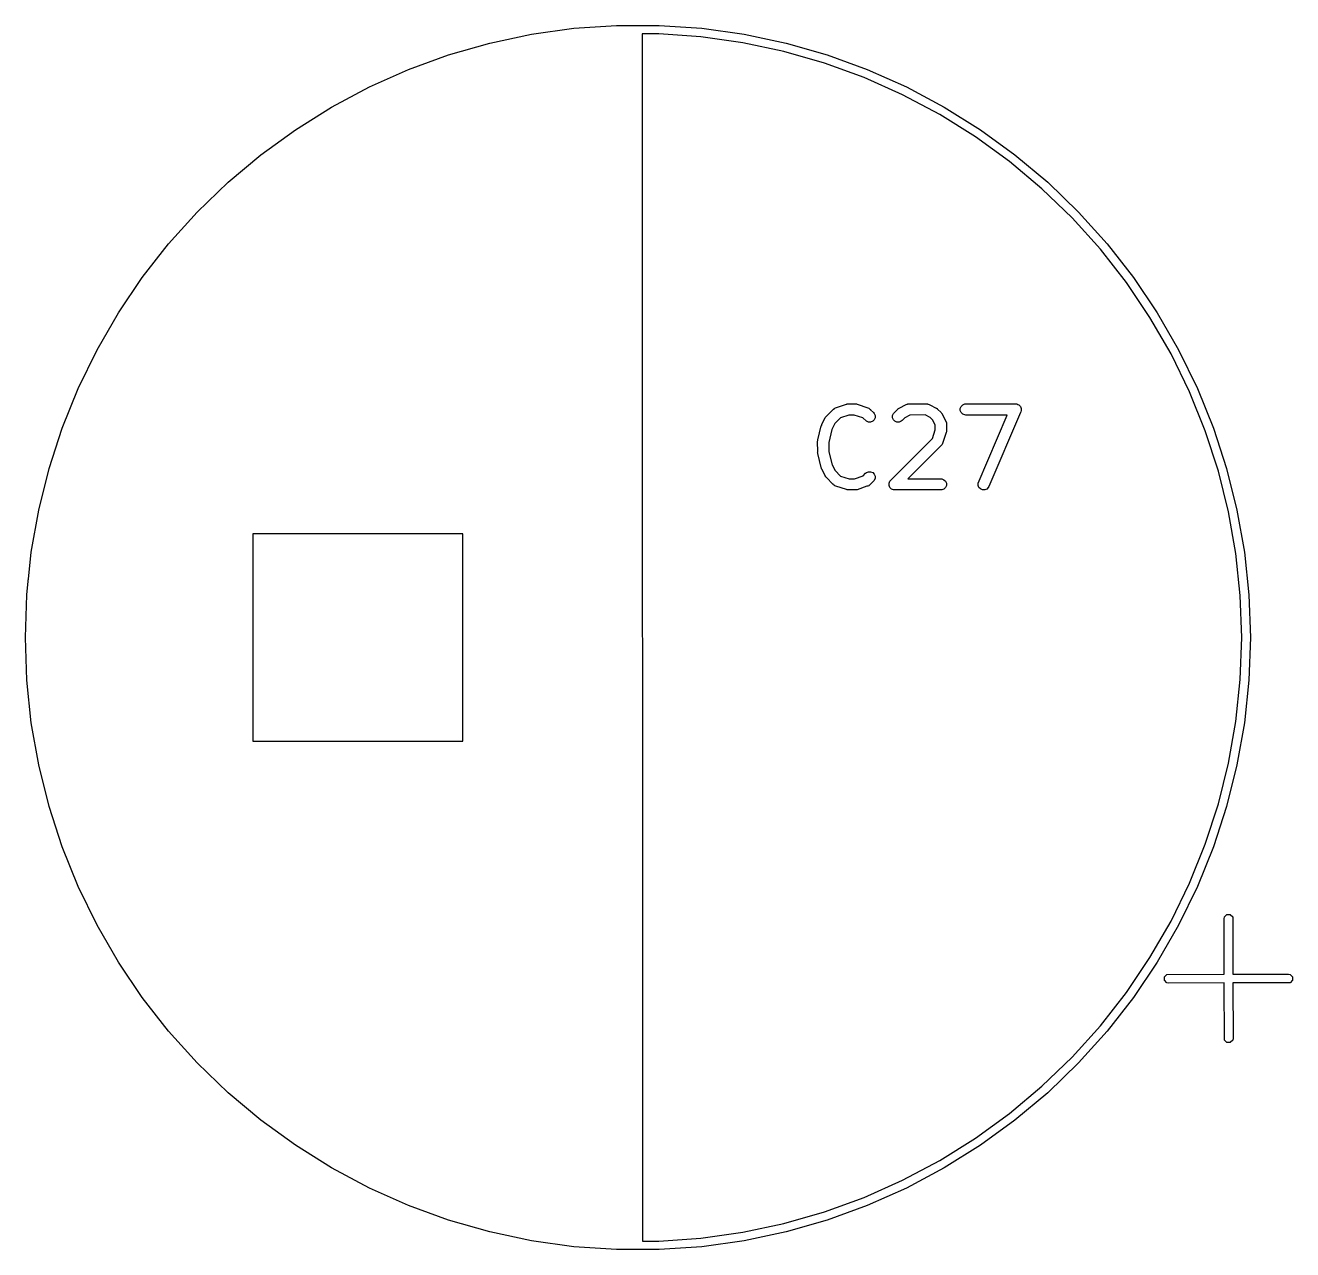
# Model space of a CAD drawing. Extents: x 195 to 321, y -207 to -140.
# Drawn here: x 304.08 to 321.01, y -156.18 to -139.82 of the extents above; entities that cross this region are included whole.
import ezdxf

# ---------------------------------------------------------------- set-up
doc = ezdxf.new("R2010")
doc.units = 0
doc.layers.add('BLACK', color=7, linetype='CONTINUOUS')

msp = doc.modelspace()

# ---------------------------------------------------------------- linework, layer by layer
at = {"layer": 'BLACK', "linetype": 'CONTINUOUS'}
for p, q in [((310.283834, -140.062981), (310.842313, -139.944273)), ((310.842313, -139.944273), (311.407712, -139.864811)), ((311.407712, -139.864811), (311.977277, -139.824983)), ((311.977277, -139.824983), (312.548233, -139.824983)), ((312.544216, -139.94), (312.3182, -139.94)), ((312.3182, -139.94), (312.322749, -156.06)), ((313.105768, -139.979267), (312.544216, -139.94)), ((312.548233, -139.824983), (313.117798, -139.864811)), ((313.117798, -139.864811), (313.683197, -139.944273)), ((313.683197, -139.944273), (314.241676, -140.062981)), ((309.734996, -140.220358), (310.283834, -140.062981)), ((313.663212, -140.057611), (313.105768, -139.979267)), ((314.213834, -140.174649), (313.663212, -140.057611)), ((314.241676, -140.062981), (314.790514, -140.220358)), ((309.198473, -140.415636), (309.734996, -140.220358)), ((314.75495, -140.329812), (314.213834, -140.174649)), ((314.790514, -140.220358), (315.327037, -140.415636)), ((308.676879, -140.647865), (309.198473, -140.415636)), ((315.283925, -140.522343), (314.75495, -140.329812)), ((315.327037, -140.415636), (315.848631, -140.647865)), ((315.79818, -140.751304), (315.283925, -140.522343)), ((308.172755, -140.915912), (308.676879, -140.647865)), ((316.295212, -141.01558), (315.79818, -140.751304)), ((315.848631, -140.647865), (316.352755, -140.915912)), ((307.688557, -141.218473), (308.172755, -140.915912)), ((316.352755, -140.915912), (316.836953, -141.218473)), ((316.772597, -141.313884), (316.295212, -141.01558)), ((307.226644, -141.554072), (307.688557, -141.218473)), ((317.228011, -141.644762), (316.772597, -141.313884)), ((316.836953, -141.218473), (317.298866, -141.554072)), ((306.789267, -141.921075), (307.226644, -141.554072)), ((317.659235, -142.006602), (317.228011, -141.644762)), ((317.298866, -141.554072), (317.736243, -141.921075)), ((306.378555, -142.317695), (306.789267, -141.921075)), ((317.736243, -141.921075), (318.146955, -142.317695)), ((318.064168, -142.397641), (317.659235, -142.006602)), ((305.996511, -142.741997), (306.378555, -142.317695)), ((318.146955, -142.317695), (318.528999, -142.741997)), ((318.440837, -142.815974), (318.064168, -142.397641)), ((305.644996, -143.191917), (305.996511, -142.741997)), ((318.787407, -143.259563), (318.440837, -142.815974)), ((318.528999, -142.741997), (318.880514, -143.191917)), ((305.325722, -143.66526), (305.644996, -143.191917)), ((319.102189, -143.726247), (318.787407, -143.259563)), ((318.880514, -143.191917), (319.199788, -143.66526)), ((305.040244, -144.159723), (305.325722, -143.66526)), ((319.199788, -143.66526), (319.485266, -144.159723)), ((319.383651, -144.213753), (319.102189, -143.726247)), ((304.789953, -144.672894), (305.040244, -144.159723)), ((319.485266, -144.159723), (319.735557, -144.672894)), ((319.63042, -144.719704), (319.383651, -144.213753)), ((304.576069, -145.202275), (304.789953, -144.672894)), ((319.735557, -144.672894), (319.949441, -145.202275)), ((319.841294, -145.241637), (319.63042, -144.719704)), ((314.774083, -145.051692), (314.781606, -145.045167)), ((314.781606, -145.045167), (314.875538, -144.949405)), ((314.875538, -144.949405), (314.886903, -144.940077)), ((314.886903, -144.940077), (314.889393, -144.939045)), ((314.889393, -144.939045), (314.891428, -144.937281)), ((314.891428, -144.937281), (314.90439, -144.932834)), ((314.90439, -144.932834), (314.91394, -144.928879)), ((314.91394, -144.928879), (314.91592, -144.928879)), ((314.91592, -144.928879), (315.04771, -144.883668)), ((315.080213, -145.029703), (314.966944, -145.068561)), ((315.04771, -144.883668), (315.054965, -144.882018)), ((315.054965, -144.882018), (315.056796, -144.88126)), ((315.056796, -144.88126), (315.058392, -144.881239)), ((315.058392, -144.881239), (315.062047, -144.880408)), ((315.062047, -144.880408), (315.071347, -144.881069)), ((315.071347, -144.881069), (315.166666, -144.879819)), ((315.151592, -145.028767), (315.080213, -145.029703)), ((315.267785, -145.066376), (315.151592, -145.028767)), ((315.166666, -144.879819), (315.174071, -144.880548)), ((315.174071, -144.880548), (315.176046, -144.880408)), ((315.176046, -144.880408), (315.177532, -144.880889)), ((315.177532, -144.880889), (315.181298, -144.88126)), ((315.181298, -144.88126), (315.190661, -144.885138)), ((315.190661, -144.885138), (315.33324, -144.931287)), ((315.33324, -144.931287), (315.346665, -144.937281)), ((315.346665, -144.937281), (315.3487, -144.939046)), ((315.3487, -144.939046), (315.351191, -144.940078)), ((315.351191, -144.940078), (315.362692, -144.951181)), ((315.362692, -144.951181), (315.368772, -144.956455)), ((315.368772, -144.956455), (315.369348, -144.957608)), ((315.369348, -144.957608), (315.410175, -144.997024)), ((315.410175, -144.997024), (315.419502, -145.008389)), ((315.419502, -145.008389), (315.430701, -145.035425)), ((315.430701, -145.035425), (315.430701, -145.064688)), ((315.664536, -145.035426), (315.675735, -145.008389)), ((315.664536, -145.064688), (315.664536, -145.035426)), ((315.675735, -145.008389), (315.732681, -144.949405)), ((315.732681, -144.949405), (315.73843, -144.944686)), ((315.73843, -144.944686), (315.73973, -144.943188)), ((315.73973, -144.943188), (315.741143, -144.94246)), ((315.741143, -144.94246), (315.744046, -144.940078)), ((315.744046, -144.940078), (315.752856, -144.936428)), ((315.752856, -144.936428), (315.847411, -144.887737)), ((315.896523, -145.02973), (315.827772, -145.065133)), ((315.847411, -144.887737), (315.861142, -144.882482)), ((315.861142, -144.882482), (315.863831, -144.88229)), ((315.863831, -144.88229), (315.86632, -144.88126)), ((315.86632, -144.88126), (315.879389, -144.881185)), ((315.879389, -144.881185), (315.890332, -144.880408)), ((315.890332, -144.880408), (315.892441, -144.881111)), ((315.892441, -144.881111), (316.119047, -144.879819)), ((316.099259, -145.028574), (315.896523, -145.02973)), ((316.167881, -145.061871), (316.099259, -145.028574)), ((316.119047, -144.879819), (316.133679, -144.88126)), ((316.133679, -144.88126), (316.136168, -144.882291)), ((316.136168, -144.882291), (316.138856, -144.882482)), ((316.138856, -144.882482), (316.151849, -144.888786)), ((316.151849, -144.888786), (316.160715, -144.892459)), ((316.160715, -144.892459), (316.161937, -144.893681)), ((316.161937, -144.893681), (316.247826, -144.935356)), ((316.247826, -144.935356), (316.254125, -144.93932)), ((316.254125, -144.93932), (316.255953, -144.940078)), ((316.255953, -144.940078), (316.257123, -144.941208)), ((316.257123, -144.941208), (316.260269, -144.943188)), ((316.260269, -144.943188), (316.265901, -144.949682)), ((316.265901, -144.949682), (316.314937, -144.997024)), ((316.314937, -144.997024), (316.319655, -145.002773)), ((316.319655, -145.002773), (316.321154, -145.004073)), ((316.321154, -145.004073), (316.321881, -145.005486)), ((316.321881, -145.005486), (316.324264, -145.008389)), ((316.324264, -145.008389), (316.327913, -145.017199)), ((316.327913, -145.017199), (316.376605, -145.111754)), ((316.569298, -144.940187), (316.580497, -144.913151)), ((316.569298, -144.969451), (316.569298, -144.940187)), ((316.580497, -144.996487), (316.569298, -144.969451)), ((316.580497, -144.913151), (316.601189, -144.892459)), ((316.601189, -145.017179), (316.580497, -144.996487)), ((316.601189, -144.892459), (316.628225, -144.88126)), ((316.628225, -145.028378), (316.601189, -145.017179)), ((316.628225, -144.88126), (317.309523, -144.879819)), ((316.642857, -145.029819), (316.628225, -145.028378)), ((317.196444, -145.028648), (316.642857, -145.029819)), ((316.807577, -145.939292), (317.196444, -145.028648)), ((317.371625, -144.996744), (316.949888, -145.984363)), ((317.309523, -144.879819), (317.324155, -144.88126)), ((317.324155, -144.88126), (317.324585, -144.881438)), ((317.324585, -144.881438), (317.32505, -144.881444)), ((317.32505, -144.881444), (317.338056, -144.887018)), ((317.338056, -144.887018), (317.351191, -144.892459)), ((317.351191, -144.892459), (317.35152, -144.892788)), ((317.35152, -144.892788), (317.351948, -144.892972)), ((317.351948, -144.892972), (317.361843, -144.903111)), ((317.361843, -144.903111), (317.371883, -144.913151)), ((317.371883, -144.996487), (317.371625, -144.996744)), ((317.371883, -144.913151), (317.372061, -144.913581)), ((317.376654, -144.984968), (317.371883, -144.996487)), ((317.372061, -144.913581), (317.372387, -144.913915)), ((317.372387, -144.913915), (317.37766, -144.927097)), ((317.382898, -144.970347), (317.376654, -144.984968)), ((317.37766, -144.927097), (317.383082, -144.940187)), ((317.382903, -144.969881), (317.382898, -144.970347)), ((317.383082, -144.969451), (317.382903, -144.969881)), ((317.383082, -144.940187), (317.383082, -144.940652)), ((317.383082, -144.940652), (317.383255, -144.941085)), ((317.383255, -144.941085), (317.383082, -144.955265)), ((317.383082, -144.955265), (317.383082, -144.969451)), ((304.399634, -145.745286), (304.576069, -145.202275)), ((314.667712, -145.361089), (314.712953, -145.174724)), ((314.712953, -145.174724), (314.713338, -145.173644)), ((314.713338, -145.173644), (314.713377, -145.173105)), ((314.713377, -145.173105), (314.713962, -145.171897)), ((314.713962, -145.171897), (314.7179, -145.160878)), ((314.7179, -145.160878), (314.721984, -145.155366)), ((314.721984, -145.155366), (314.766251, -145.064135)), ((314.766251, -145.064135), (314.770215, -145.057835)), ((314.770215, -145.057835), (314.770973, -145.056008)), ((314.770973, -145.056008), (314.77207, -145.054888)), ((314.77207, -145.054888), (314.774083, -145.051692)), ((314.892665, -145.144286), (314.85394, -145.224096)), ((314.966944, -145.068561), (314.892665, -145.144286)), ((315.315474, -145.112417), (315.267785, -145.066376)), ((315.34251, -145.123616), (315.315474, -145.112417)), ((315.371773, -145.123616), (315.34251, -145.123616)), ((315.398809, -145.112417), (315.371773, -145.123616)), ((315.419502, -145.091724), (315.398809, -145.112417)), ((315.430701, -145.064688), (315.419502, -145.091724)), ((315.675735, -145.091725), (315.664536, -145.064688)), ((315.696427, -145.112417), (315.675735, -145.091725)), ((315.723464, -145.123616), (315.696427, -145.112417)), ((315.752726, -145.123616), (315.723464, -145.123616)), ((315.779763, -145.112417), (315.752726, -145.123616)), ((315.791128, -145.10309), (315.779763, -145.112417)), ((315.827772, -145.065133), (315.791128, -145.10309)), ((316.199208, -145.092115), (316.167881, -145.061871)), ((316.23473, -145.161096), (316.199208, -145.092115)), ((316.235574, -145.225459), (316.23473, -145.161096)), ((316.376605, -145.111754), (316.38186, -145.125485)), ((316.38186, -145.125485), (316.382051, -145.128174)), ((316.382051, -145.128174), (316.383082, -145.130663)), ((316.383082, -145.130663), (316.383275, -145.145404)), ((316.383275, -145.145404), (316.383934, -145.154675)), ((316.383934, -145.154675), (316.383417, -145.156225)), ((316.383417, -145.156225), (316.384523, -145.240533)), ((319.949441, -145.202275), (320.125876, -145.745286)), ((314.663095, -145.38339), (314.663346, -145.380836)), ((314.664362, -145.521969), (314.663095, -145.38339)), ((314.663184, -145.379744), (314.663638, -145.377872)), ((314.663346, -145.380836), (314.663184, -145.379744)), ((314.663638, -145.377872), (314.664536, -145.368758)), ((314.664536, -145.368758), (314.667712, -145.361089)), ((314.85394, -145.224096), (314.811914, -145.397219)), ((315.628116, -145.913151), (316.198135, -145.34113)), ((316.198135, -145.34113), (316.235574, -145.225459)), ((316.379204, -145.264525), (316.333055, -145.407107)), ((316.383082, -145.255165), (316.379204, -145.264525)), ((316.383452, -145.251401), (316.383082, -145.255165)), ((316.383934, -145.249914), (316.383452, -145.251401)), ((316.384523, -145.240533), (316.383793, -145.247939)), ((316.383793, -145.247939), (316.383934, -145.249914)), ((320.015247, -145.777009), (319.841294, -145.241637)), ((314.663184, -145.529893), (314.664362, -145.521969)), ((314.664518, -145.538917), (314.663184, -145.529893)), ((314.664536, -145.540879), (314.664518, -145.538917)), ((314.664958, -145.5419), (314.664536, -145.540879)), ((314.665334, -145.544437), (314.664958, -145.5419)), ((314.712851, -145.729135), (314.665334, -145.544437)), ((314.811914, -145.397219), (314.813056, -145.521991)), ((314.813056, -145.521991), (314.857674, -145.695421)), ((316.30561, -145.443778), (315.870098, -145.880818)), ((316.307887, -145.44264), (316.30561, -145.443778)), ((316.315558, -145.433795), (316.307887, -145.44264)), ((316.324265, -145.425058), (316.315558, -145.433795)), ((316.325296, -145.422567), (316.324265, -145.425058)), ((316.327061, -145.420533), (316.325296, -145.422567)), ((316.333055, -145.407107), (316.327061, -145.420533)), ((314.857674, -145.695421), (314.896366, -145.770558)), ((304.261508, -146.299282), (304.399634, -145.745286)), ((314.713377, -145.736532), (314.712851, -145.729135)), ((314.717579, -145.747514), (314.713377, -145.736532)), ((314.7179, -145.748759), (314.717579, -145.747514)), ((314.718222, -145.749194), (314.7179, -145.748759)), ((314.718632, -145.750264), (314.718222, -145.749194)), ((314.767322, -145.844816), (314.718632, -145.750264)), ((314.770972, -145.853628), (314.767322, -145.844816)), ((314.773355, -145.856532), (314.770972, -145.853628)), ((314.774083, -145.857945), (314.773355, -145.856532)), ((314.775581, -145.859244), (314.774083, -145.857945)), ((314.7803, -145.864994), (314.775581, -145.859244)), ((314.868469, -145.951479), (314.7803, -145.864994)), ((314.896366, -145.770558), (314.970574, -145.843348)), ((314.970574, -145.843348), (315.086501, -145.88087)), ((315.086501, -145.88087), (315.157879, -145.879934)), ((315.157879, -145.879934), (315.270586, -145.841269)), ((315.270586, -145.841269), (315.304108, -145.806548)), ((315.304108, -145.806548), (315.315474, -145.79722)), ((315.315474, -145.79722), (315.34251, -145.786021)), ((315.34251, -145.786021), (315.371773, -145.786021)), ((315.371773, -145.786021), (315.398809, -145.797219)), ((315.398809, -145.797219), (315.419502, -145.817912)), ((315.419502, -145.817912), (315.430701, -145.844948)), ((315.430701, -145.874211), (315.419503, -145.901247)), ((315.430701, -145.844948), (315.430701, -145.874211)), ((315.870098, -145.880818), (316.309523, -145.879819)), ((316.309523, -145.879819), (316.324155, -145.88126)), ((316.324155, -145.88126), (316.351191, -145.892459)), ((316.351191, -145.892459), (316.371883, -145.913151)), ((320.15143, -146.32321), (320.015247, -145.777009)), ((320.125876, -145.745286), (320.264002, -146.299282)), ((314.869321, -145.953183), (314.868469, -145.951479)), ((314.876965, -145.959813), (314.869321, -145.953183)), ((314.886903, -145.969561), (314.876965, -145.959813)), ((314.889393, -145.970592), (314.886903, -145.969561)), ((314.891428, -145.972357), (314.889393, -145.970592)), ((314.904854, -145.978351), (314.891428, -145.972357)), ((315.047435, -146.0245), (314.904854, -145.978351)), ((315.056796, -146.028378), (315.047435, -146.0245)), ((315.060559, -146.028748), (315.056796, -146.028378)), ((315.062047, -146.02923), (315.060559, -146.028748)), ((315.064021, -146.029089), (315.062047, -146.02923)), ((315.071428, -146.029819), (315.064021, -146.029089)), ((315.166745, -146.028568), (315.071428, -146.029819)), ((315.176046, -146.02923), (315.166745, -146.028568)), ((315.1797, -146.028398), (315.176046, -146.02923)), ((315.181298, -146.028378), (315.1797, -146.028398)), ((315.183129, -146.027619), (315.181298, -146.028378)), ((315.190383, -146.02597), (315.183129, -146.027619)), ((315.322173, -145.980759), (315.190383, -146.02597)), ((315.324155, -145.980759), (315.322173, -145.980759)), ((315.333707, -145.976802), (315.324155, -145.980759)), ((315.346665, -145.972357), (315.333707, -145.976802)), ((315.3487, -145.970591), (315.346665, -145.972357)), ((315.351191, -145.96956), (315.3487, -145.970591)), ((315.362557, -145.960232), (315.351191, -145.96956)), ((315.419503, -145.901247), (315.362557, -145.960232)), ((315.616917, -145.940187), (315.628116, -145.913151)), ((315.616917, -145.969451), (315.616917, -145.940187)), ((315.628116, -145.996487), (315.616917, -145.969451)), ((315.648808, -146.017179), (315.628116, -145.996487)), ((315.675844, -146.028378), (315.648808, -146.017179)), ((315.690476, -146.029819), (315.675844, -146.028378)), ((316.324155, -146.028378), (315.690476, -146.029819)), ((316.351191, -146.017179), (316.324155, -146.028378)), ((316.371883, -145.996487), (316.351191, -146.017179)), ((316.371883, -145.913151), (316.383082, -145.940187)), ((316.383082, -145.969451), (316.371883, -145.996487)), ((316.383082, -145.940187), (316.383082, -145.969451)), ((316.80722, -145.968553), (316.807577, -145.939292)), ((316.818088, -145.995723), (316.80722, -145.968553)), ((316.838527, -146.016667), (316.818088, -145.995723)), ((316.865425, -146.028194), (316.838527, -146.016667)), ((316.894686, -146.028551), (316.865425, -146.028194)), ((316.921856, -146.017683), (316.894686, -146.028551)), ((316.9428, -145.997244), (316.921856, -146.017683)), ((316.949888, -145.984363), (316.9428, -145.997244)), ((304.162362, -146.861564), (304.261508, -146.299282)), ((320.249181, -146.877581), (320.15143, -146.32321)), ((320.264002, -146.299282), (320.363148, -146.861564)), ((307.118966, -146.615433), (307.119985, -149.384567)), ((307.158794, -146.615433), (307.118966, -146.615433)), ((307.198794, -146.615433), (307.158794, -146.615433)), ((307.238794, -146.615433), (307.198794, -146.615433)), ((307.278794, -146.615433), (307.238794, -146.615433)), ((307.318794, -146.615433), (307.278794, -146.615433)), ((307.358794, -146.615433), (307.318794, -146.615433)), ((307.398794, -146.615433), (307.358794, -146.615433)), ((307.438794, -146.615433), (307.398794, -146.615433)), ((307.478794, -146.615433), (307.438794, -146.615433)), ((307.518794, -146.615433), (307.478794, -146.615433)), ((307.558794, -146.615433), (307.518794, -146.615433)), ((307.598794, -146.615433), (307.558794, -146.615433)), ((307.638794, -146.615433), (307.598794, -146.615433)), ((307.678794, -146.615433), (307.638794, -146.615433)), ((307.718794, -146.615433), (307.678794, -146.615433)), ((307.758794, -146.615433), (307.718794, -146.615433)), ((307.798794, -146.615433), (307.758794, -146.615433)), ((307.838794, -146.615433), (307.798794, -146.615433)), ((307.878794, -146.615433), (307.838794, -146.615433)), ((307.918794, -146.615433), (307.878794, -146.615433)), ((307.958794, -146.615433), (307.918794, -146.615433)), ((307.998794, -146.615433), (307.958794, -146.615433)), ((308.038794, -146.615433), (307.998794, -146.615433)), ((308.078794, -146.615433), (308.038794, -146.615433)), ((308.118794, -146.615433), (308.078794, -146.615433)), ((308.158794, -146.615433), (308.118794, -146.615433)), ((308.198794, -146.615433), (308.158794, -146.615433)), ((308.238794, -146.615433), (308.198794, -146.615433)), ((308.278794, -146.615433), (308.238794, -146.615433)), ((308.318794, -146.615433), (308.278794, -146.615433)), ((308.358794, -146.615433), (308.318794, -146.615433)), ((308.398794, -146.615433), (308.358794, -146.615433)), ((308.438794, -146.615433), (308.398794, -146.615433)), ((308.478794, -146.615433), (308.438794, -146.615433)), ((308.518794, -146.615433), (308.478794, -146.615433)), ((308.558794, -146.615433), (308.518794, -146.615433)), ((308.598794, -146.615433), (308.558794, -146.615433)), ((308.638794, -146.615433), (308.598794, -146.615433)), ((308.678794, -146.615433), (308.638794, -146.615433)), ((308.718794, -146.615433), (308.678794, -146.615433)), ((308.758794, -146.615433), (308.718794, -146.615433)), ((308.798794, -146.615433), (308.758794, -146.615433)), ((308.838794, -146.615433), (308.798794, -146.615433)), ((308.878794, -146.615433), (308.838794, -146.615433)), ((308.918794, -146.615433), (308.878794, -146.615433)), ((308.958794, -146.615433), (308.918794, -146.615433)), ((308.998794, -146.615433), (308.958794, -146.615433)), ((309.038794, -146.615433), (308.998794, -146.615433)), ((309.078794, -146.615433), (309.038794, -146.615433)), ((309.118794, -146.615433), (309.078794, -146.615433)), ((309.158794, -146.615433), (309.118794, -146.615433)), ((309.198794, -146.615433), (309.158794, -146.615433)), ((309.238794, -146.615433), (309.198794, -146.615433)), ((309.278794, -146.615433), (309.238794, -146.615433)), ((309.318794, -146.615433), (309.278794, -146.615433)), ((309.358794, -146.615433), (309.318794, -146.615433)), ((309.398794, -146.615433), (309.358794, -146.615433)), ((309.438794, -146.615433), (309.398794, -146.615433)), ((309.478794, -146.615433), (309.438794, -146.615433)), ((309.518794, -146.615433), (309.478794, -146.615433)), ((309.558794, -146.615433), (309.518794, -146.615433)), ((309.598794, -146.615433), (309.558794, -146.615433)), ((309.638794, -146.615433), (309.598794, -146.615433)), ((309.678794, -146.615433), (309.638794, -146.615433)), ((309.718794, -146.615433), (309.678794, -146.615433)), ((309.758794, -146.615433), (309.718794, -146.615433)), ((309.798794, -146.615433), (309.758794, -146.615433)), ((309.838794, -146.615433), (309.798794, -146.615433)), ((309.878794, -146.615433), (309.838794, -146.615433)), ((309.918794, -146.615433), (309.878794, -146.615433)), ((309.923628, -146.615433), (309.918794, -146.615433)), ((309.924442, -149.384567), (309.923628, -146.615433)), ((304.124633, -147.220528), (304.162362, -146.861564)), ((320.308022, -147.43742), (320.249181, -146.877581)), ((320.363148, -146.861564), (320.422829, -147.429392)), ((304.121755, -147.235), (304.124633, -147.220528)), ((304.121791, -147.247563), (304.121755, -147.235)), ((304.102681, -147.429392), (304.121791, -147.247563)), ((304.082755, -148), (304.102681, -147.429392)), ((320.327668, -148), (320.308022, -147.43742)), ((320.422829, -147.429392), (320.442755, -148)), ((304.102681, -148.570608), (304.082755, -148)), ((320.308022, -148.56258), (320.327668, -148)), ((320.442755, -148), (320.422829, -148.570608)), ((304.162362, -149.138436), (304.102681, -148.570608)), ((320.249181, -149.122419), (320.308022, -148.56258)), ((320.422829, -148.570608), (320.363148, -149.138436)), ((304.261508, -149.700718), (304.162362, -149.138436)), ((320.15143, -149.67679), (320.249181, -149.122419)), ((320.363148, -149.138436), (320.264002, -149.700718)), ((307.119985, -149.384567), (307.124716, -149.384567)), ((307.124716, -149.384567), (307.164716, -149.384567)), ((307.164716, -149.384567), (307.204716, -149.384567)), ((307.204716, -149.384567), (307.244716, -149.384567)), ((307.244716, -149.384567), (307.284716, -149.384567)), ((307.284716, -149.384567), (307.324716, -149.384567)), ((307.324716, -149.384567), (307.364716, -149.384567)), ((307.364716, -149.384567), (307.404716, -149.384567)), ((307.404716, -149.384567), (307.444716, -149.384567)), ((307.444716, -149.384567), (307.484716, -149.384567)), ((307.484716, -149.384567), (307.524716, -149.384567)), ((307.524716, -149.384567), (307.564716, -149.384567)), ((307.564716, -149.384567), (307.604716, -149.384567)), ((307.604716, -149.384567), (307.644716, -149.384567)), ((307.644716, -149.384567), (307.684716, -149.384567)), ((307.684716, -149.384567), (307.724716, -149.384567)), ((307.724716, -149.384567), (307.764716, -149.384567)), ((307.764716, -149.384567), (307.804716, -149.384567)), ((307.804716, -149.384567), (307.844716, -149.384567)), ((307.844716, -149.384567), (307.884716, -149.384567)), ((307.884716, -149.384567), (307.924716, -149.384567)), ((307.924716, -149.384567), (307.964716, -149.384567)), ((307.964716, -149.384567), (308.004716, -149.384567)), ((308.004716, -149.384567), (308.044716, -149.384567)), ((308.044716, -149.384567), (308.084716, -149.384567)), ((308.084716, -149.384567), (308.124716, -149.384567)), ((308.124716, -149.384567), (308.164716, -149.384567)), ((308.164716, -149.384567), (308.204716, -149.384567)), ((308.204716, -149.384567), (308.244716, -149.384567)), ((308.244716, -149.384567), (308.284716, -149.384567)), ((308.284716, -149.384567), (308.324716, -149.384567)), ((308.324716, -149.384567), (308.364716, -149.384567)), ((308.364716, -149.384567), (308.404716, -149.384567)), ((308.404716, -149.384567), (308.444716, -149.384567)), ((308.444716, -149.384567), (308.484716, -149.384567)), ((308.484716, -149.384567), (308.524716, -149.384567)), ((308.524716, -149.384567), (308.564716, -149.384567)), ((308.564716, -149.384567), (308.604716, -149.384567)), ((308.604716, -149.384567), (308.644716, -149.384567)), ((308.644716, -149.384567), (308.684716, -149.384567)), ((308.684716, -149.384567), (308.724716, -149.384567)), ((308.724716, -149.384567), (308.764716, -149.384567)), ((308.764716, -149.384567), (308.804716, -149.384567)), ((308.804716, -149.384567), (308.844716, -149.384567)), ((308.844716, -149.384567), (308.884716, -149.384567)), ((308.884716, -149.384567), (308.924716, -149.384567)), ((308.924716, -149.384567), (308.964716, -149.384567)), ((308.964716, -149.384567), (309.004716, -149.384567)), ((309.004716, -149.384567), (309.044716, -149.384567)), ((309.044716, -149.384567), (309.084716, -149.384567)), ((309.084716, -149.384567), (309.124716, -149.384567)), ((309.124716, -149.384567), (309.164716, -149.384567)), ((309.164716, -149.384567), (309.204716, -149.384567)), ((309.204716, -149.384567), (309.244716, -149.384567)), ((309.244716, -149.384567), (309.284716, -149.384567)), ((309.284716, -149.384567), (309.324716, -149.384567)), ((309.324716, -149.384567), (309.364716, -149.384567)), ((309.364716, -149.384567), (309.404716, -149.384567)), ((309.404716, -149.384567), (309.444716, -149.384567)), ((309.444716, -149.384567), (309.484716, -149.384567)), ((309.484716, -149.384567), (309.524716, -149.384567)), ((309.524716, -149.384567), (309.564716, -149.384567)), ((309.564716, -149.384567), (309.604716, -149.384567)), ((309.604716, -149.384567), (309.644716, -149.384567)), ((309.644716, -149.384567), (309.684716, -149.384567)), ((309.684716, -149.384567), (309.724716, -149.384567)), ((309.724716, -149.384567), (309.764716, -149.384567)), ((309.764716, -149.384567), (309.804716, -149.384567)), ((309.804716, -149.384567), (309.844716, -149.384567)), ((309.844716, -149.384567), (309.884716, -149.384567)), ((309.884716, -149.384567), (309.924442, -149.384567)), ((304.399634, -150.254714), (304.261508, -149.700718)), ((320.015247, -150.222991), (320.15143, -149.67679)), ((320.264002, -149.700718), (320.125876, -150.254714)), ((304.576069, -150.797725), (304.399634, -150.254714)), ((319.841294, -150.758363), (320.015247, -150.222991)), ((320.125876, -150.254714), (319.949441, -150.797725)), ((304.789953, -151.327106), (304.576069, -150.797725)), ((319.63042, -151.280296), (319.841294, -150.758363)), ((319.949441, -150.797725), (319.735557, -151.327106)), ((319.383651, -151.786247), (319.63042, -151.280296)), ((305.040244, -151.840277), (304.789953, -151.327106)), ((319.735557, -151.327106), (319.485266, -151.840277)), ((319.102189, -152.273753), (319.383651, -151.786247)), ((320.092246, -151.755), (320.096813, -151.732039)), ((320.094335, -152.497414), (320.092246, -151.755)), ((320.096813, -151.732039), (320.129285, -151.699567)), ((320.129285, -151.699567), (320.175207, -151.699567)), ((320.175207, -151.699567), (320.207679, -151.732039)), ((320.207679, -151.732039), (320.209831, -152.497089)), ((305.325722, -152.33474), (305.040244, -151.840277)), ((319.485266, -151.840277), (319.199788, -152.33474)), ((318.787407, -152.740437), (319.102189, -152.273753)), ((305.644996, -152.808083), (305.325722, -152.33474)), ((319.199788, -152.33474), (318.880514, -152.808083)), ((319.296813, -152.532039), (319.329285, -152.499567)), ((319.296813, -152.577961), (319.296813, -152.532039)), ((319.329285, -152.610433), (319.296813, -152.577961)), ((319.329285, -152.499567), (320.094335, -152.497414)), ((319.352246, -152.615), (319.329285, -152.610433)), ((320.09466, -152.61291), (319.352246, -152.615)), ((320.096813, -153.377961), (320.09466, -152.61291)), ((320.209831, -152.497089), (320.952246, -152.495)), ((320.975207, -152.610433), (320.210156, -152.612585)), ((320.210156, -152.612585), (320.212246, -153.355)), ((320.952246, -152.495), (320.975207, -152.499567)), ((320.975207, -152.499567), (321.007679, -152.532039)), ((321.007679, -152.577961), (320.975207, -152.610433)), ((321.007679, -152.532039), (321.007679, -152.577961)), ((305.996511, -153.258003), (305.644996, -152.808083)), ((318.440837, -153.184026), (318.787407, -152.740437)), ((318.880514, -152.808083), (318.528999, -153.258003)), ((306.378555, -153.682305), (305.996511, -153.258003)), ((318.064168, -153.602359), (318.440837, -153.184026)), ((318.528999, -153.258003), (318.146955, -153.682305)), ((320.129285, -153.410433), (320.096813, -153.377961)), ((320.175207, -153.410433), (320.129285, -153.410433)), ((320.207679, -153.377961), (320.175207, -153.410433)), ((320.212246, -153.355), (320.207679, -153.377961)), ((317.659235, -153.993398), (318.064168, -153.602359)), ((306.789267, -154.078925), (306.378555, -153.682305)), ((318.146955, -153.682305), (317.736243, -154.078925)), ((317.228011, -154.355238), (317.659235, -153.993398)), ((307.226644, -154.445928), (306.789267, -154.078925)), ((317.736243, -154.078925), (317.298866, -154.445928)), ((316.772597, -154.686116), (317.228011, -154.355238)), ((307.688557, -154.781527), (307.226644, -154.445928)), ((317.298866, -154.445928), (316.836953, -154.781527)), ((316.295212, -154.98442), (316.772597, -154.686116)), ((308.172755, -155.084088), (307.688557, -154.781527)), ((316.836953, -154.781527), (316.352755, -155.084088)), ((315.79818, -155.248696), (316.295212, -154.98442)), ((308.676879, -155.352135), (308.172755, -155.084088)), ((316.352755, -155.084088), (315.848631, -155.352135)), ((309.198473, -155.584364), (308.676879, -155.352135)), ((315.283925, -155.477657), (315.79818, -155.248696)), ((315.848631, -155.352135), (315.327037, -155.584364)), ((314.75495, -155.670188), (315.283925, -155.477657)), ((309.734996, -155.779642), (309.198473, -155.584364)), ((314.213834, -155.825351), (314.75495, -155.670188)), ((315.327037, -155.584364), (314.790514, -155.779642)), ((310.283834, -155.937019), (309.734996, -155.779642)), ((313.663212, -155.942389), (314.213834, -155.825351)), ((314.790514, -155.779642), (314.241676, -155.937019)), ((310.842313, -156.055727), (310.283834, -155.937019)), ((312.544216, -156.06), (313.105768, -156.020733)), ((313.105768, -156.020733), (313.663212, -155.942389)), ((314.241676, -155.937019), (313.683197, -156.055727)), ((311.407712, -156.135189), (310.842313, -156.055727)), ((311.977277, -156.175017), (311.407712, -156.135189)), ((312.548233, -156.175017), (311.977277, -156.175017)), ((312.322749, -156.06), (312.544216, -156.06)), ((313.117798, -156.135189), (312.548233, -156.175017)), ((313.683197, -156.055727), (313.117798, -156.135189))]:
    msp.add_line(p, q, dxfattribs=at)

doc.saveas('drawing.dxf')
